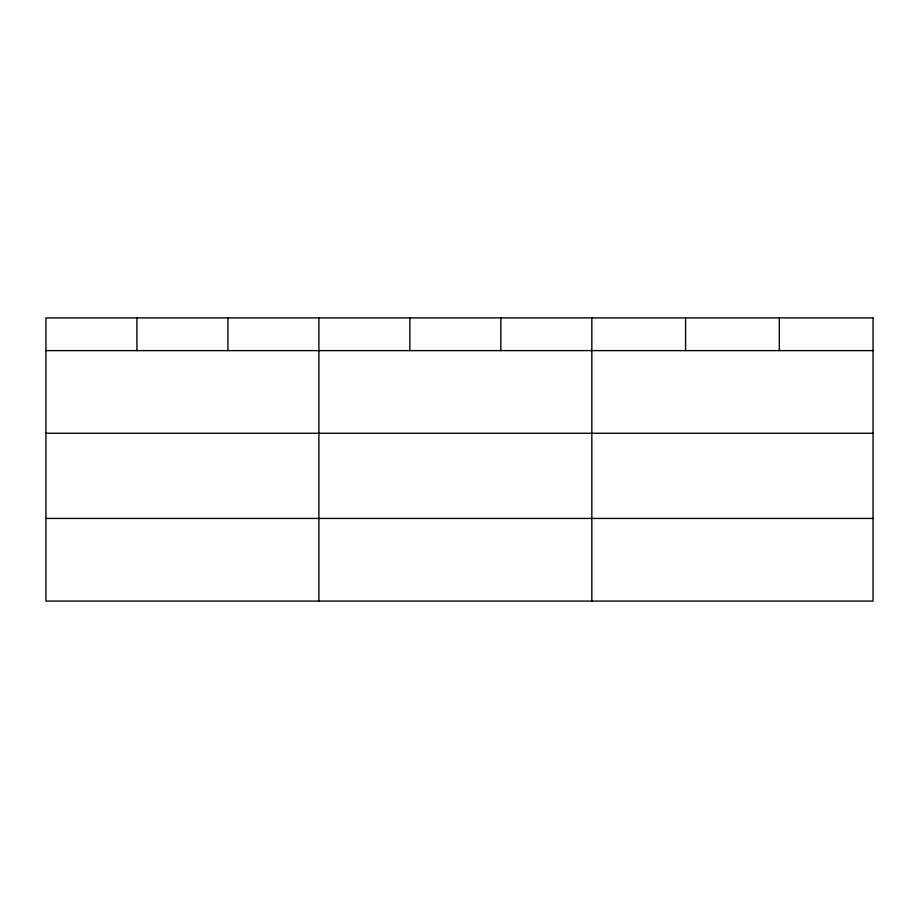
<?xml version="1.0" encoding="UTF-8"?>
<svg xmlns="http://www.w3.org/2000/svg" width="919" height="919" viewBox="0 0 919 919"><rect width="100%" height="100%" fill="white"/><g stroke="black" fill="none" stroke-linecap="round" stroke-linejoin="round"><path stroke-width="1.38" d="M45.95 350.61L873.05 350.61M45.95 433.263L873.05 433.263M45.95 518.431L873.05 518.431M779.312 317.917L779.312 350.61M685.574 317.917L685.574 350.61M591.836 317.917L591.836 601.083M500.855 317.917L500.855 350.61M409.874 317.917L409.874 350.61M318.893 317.917L318.893 601.083M227.912 317.917L227.912 350.61M136.931 317.917L136.931 350.61M873.05 317.917L45.95 317.917L45.95 601.083L873.05 601.083L873.05 317.917"/></g></svg>
